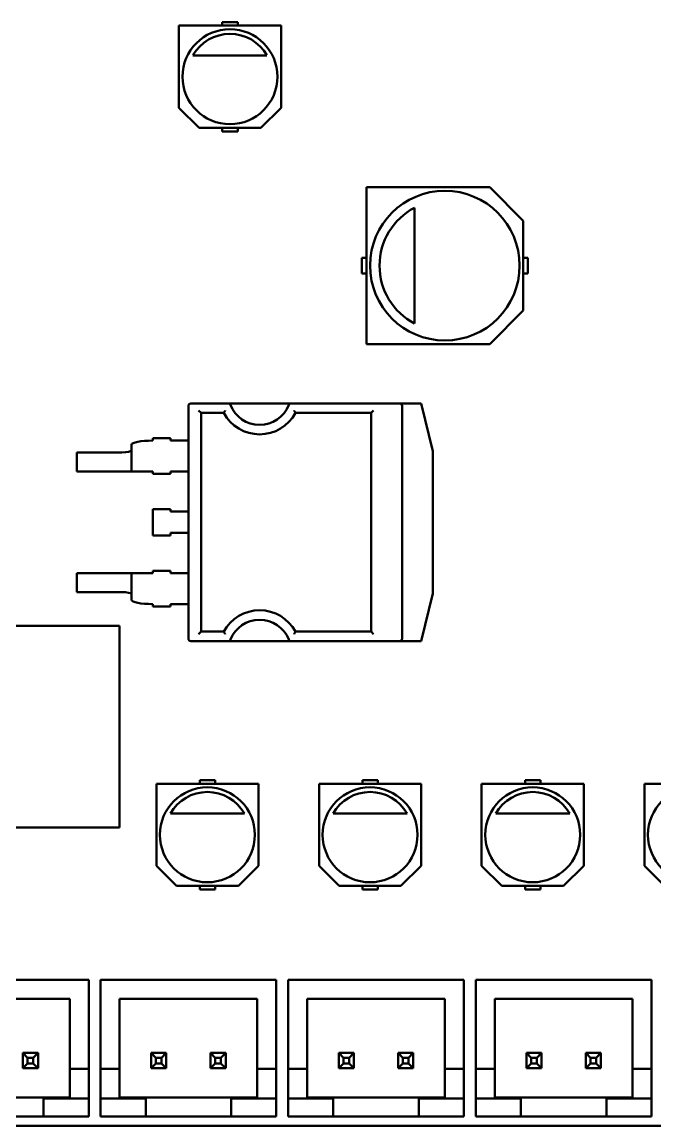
# Model space of a CAD drawing. Header units: inches. Extents: x 2.92 to 8.77, y 2.26 to 6.
# Drawn here: x 6.16 to 7.209, y 2.264 to 4.093 of the extents above; entities that cross this region are included whole.
import ezdxf

# ---------------------------------------------------------------- set-up
doc = ezdxf.new("R2010")
doc.units = ezdxf.units.IN
doc.header["$MEASUREMENT"] = 0
doc.layers.add('Visible (ANSI)', color=7, linetype='Continuous', lineweight=50)

msp = doc.modelspace()

# ---------------------------------------------------------------- linework, layer by layer
at = {"layer": 'Visible (ANSI)'}
for p, q in [((6.4203, 4.0866), (6.5896, 4.0866)), ((6.4203, 3.9507), (6.4203, 4.0866)), ((6.4921, 4.0925), (6.5177, 4.0925)), ((6.4921, 4.0866), (6.4921, 4.0925)), ((6.5177, 4.0866), (6.5177, 4.0925)), ((6.5896, 4.0866), (6.5896, 3.9507)), ((6.4435, 4.0374), (6.5663, 4.0374)), ((6.4537, 3.9173), (6.4203, 3.9507)), ((6.5896, 3.9507), (6.5562, 3.9173)), ((6.5562, 3.9173), (6.4537, 3.9173)), ((6.4921, 3.9173), (6.4921, 3.9114)), ((6.5177, 3.9173), (6.5177, 3.9114)), ((6.5177, 3.9114), (6.4921, 3.9114)), ((6.7313, 3.8189), (6.9355, 3.8189)), ((6.7313, 3.5591), (6.7313, 3.8189)), ((6.9355, 3.8189), (6.9911, 3.7632)), ((6.811, 3.593), (6.811, 3.7849)), ((6.9911, 3.7632), (6.9911, 3.6147)), ((6.7313, 3.7018), (6.7234, 3.7018)), ((6.7234, 3.6762), (6.7234, 3.7018)), ((6.9911, 3.7018), (6.999, 3.7018)), ((6.999, 3.7018), (6.999, 3.6762)), ((6.7313, 3.6762), (6.7234, 3.6762)), ((6.9911, 3.6762), (6.999, 3.6762)), ((6.9911, 3.6147), (6.9355, 3.5591)), ((6.9355, 3.5591), (6.7313, 3.5591)), ((6.436, 3.4567), (6.436, 3.3992)), ((6.4448, 3.4606), (6.44, 3.4606)), ((6.5022, 3.4606), (6.4448, 3.4606)), ((6.6061, 3.4606), (6.5022, 3.4606)), ((6.7533, 3.4606), (6.6061, 3.4606)), ((6.7779, 3.4606), (6.7533, 3.4606)), ((6.7864, 3.4606), (6.7779, 3.4606)), ((6.8219, 3.4606), (6.7864, 3.4606)), ((6.7904, 3.4567), (6.7904, 3.0709)), ((6.8415, 3.3819), (6.8219, 3.4606)), ((6.4569, 3.4449), (6.453, 3.4488)), ((6.4569, 3.4449), (6.4947, 3.4449)), ((6.4569, 3.0827), (6.4569, 3.4449)), ((6.6136, 3.4449), (6.7392, 3.4449)), ((6.7431, 3.4488), (6.7392, 3.4449)), ((6.7392, 3.4449), (6.7392, 3.0827)), ((6.377, 3.4031), (6.4065, 3.4031)), ((6.377, 3.3992), (6.377, 3.4031)), ((6.4065, 3.3992), (6.4065, 3.4031)), ((6.3415, 3.3921), (6.3415, 3.348)), ((6.436, 3.3992), (6.4065, 3.3992)), ((6.436, 3.3992), (6.436, 3.3992)), ((6.436, 3.3992), (6.436, 3.348)), ((6.251, 3.3795), (6.3258, 3.3795)), ((6.251, 3.348), (6.251, 3.3795)), ((6.8415, 3.1457), (6.8415, 3.3819)), ((6.251, 3.348), (6.3258, 3.348)), ((6.3258, 3.348), (6.3415, 3.348)), ((6.377, 3.348), (6.3415, 3.348)), ((6.377, 3.3441), (6.377, 3.348)), ((6.4065, 3.348), (6.436, 3.348)), ((6.4065, 3.348), (6.4065, 3.3441)), ((6.436, 3.348), (6.436, 3.2815)), ((6.4065, 3.3441), (6.377, 3.3441)), ((6.377, 3.2854), (6.4065, 3.2854)), ((6.377, 3.2421), (6.377, 3.2854)), ((6.4065, 3.2815), (6.4065, 3.2854)), ((6.436, 3.2815), (6.4065, 3.2815)), ((6.436, 3.2815), (6.436, 3.2461)), ((6.4065, 3.2421), (6.377, 3.2421)), ((6.4065, 3.2461), (6.436, 3.2461)), ((6.4065, 3.2461), (6.4065, 3.2421)), ((6.436, 3.2461), (6.436, 3.1795)), ((6.377, 3.1835), (6.4065, 3.1835)), ((6.377, 3.1795), (6.377, 3.1835)), ((6.4065, 3.1795), (6.4065, 3.1835)), ((6.3258, 3.1795), (6.251, 3.1795)), ((6.251, 3.1795), (6.251, 3.148)), ((6.3415, 3.1795), (6.3258, 3.1795)), ((6.3415, 3.1795), (6.377, 3.1795)), ((6.3415, 3.1795), (6.3415, 3.1354)), ((6.436, 3.1795), (6.4065, 3.1795)), ((6.436, 3.1795), (6.436, 3.1283)), ((6.3258, 3.148), (6.251, 3.148)), ((6.8219, 3.0669), (6.8415, 3.1457)), ((6.377, 3.1244), (6.377, 3.1283)), ((6.4065, 3.1283), (6.436, 3.1283)), ((6.4065, 3.1283), (6.4065, 3.1244)), ((6.436, 3.1283), (6.436, 3.1283)), ((6.436, 3.1283), (6.436, 3.0709)), ((6.4065, 3.1244), (6.377, 3.1244)), ((6.3219, 3.0924), (4.1565, 3.0924)), ((6.3219, 3.0924), (6.3219, 3.0887)), ((6.3219, 3.0924), (6.3219, 3.0924)), ((6.3219, 3.052), (6.3219, 3.0887)), ((6.4569, 3.0827), (6.453, 3.0787)), ((6.4947, 3.0827), (6.4569, 3.0827)), ((6.7392, 3.0827), (6.6136, 3.0827)), ((6.7392, 3.0827), (6.7431, 3.0787)), ((6.44, 3.0669), (6.4448, 3.0669)), ((6.4448, 3.0669), (6.5022, 3.0669)), ((6.5022, 3.0669), (6.6061, 3.0669)), ((6.6061, 3.0669), (6.7533, 3.0669)), ((6.7533, 3.0669), (6.7779, 3.0669)), ((6.7779, 3.0669), (6.7864, 3.0669)), ((6.7864, 3.0669), (6.8219, 3.0669)), ((6.3219, 3.052), (6.3219, 3.0492)), ((6.3219, 3.0492), (6.3219, 3.0394)), ((6.3219, 3.0394), (6.3219, 3.0059)), ((6.3219, 3.0059), (6.3219, 2.9961)), ((6.3219, 2.9961), (6.3219, 2.9933)), ((6.3219, 2.9933), (6.3219, 2.9565)), ((6.3219, 2.9565), (6.3219, 2.9537)), ((6.3219, 2.9537), (6.3219, 2.9439)), ((6.3219, 2.9439), (6.3219, 2.9065)), ((6.3219, 2.9065), (6.3219, 2.8967)), ((6.3219, 2.8967), (6.3219, 2.8939)), ((6.3219, 2.8939), (6.3219, 2.8571)), ((6.3219, 2.8571), (6.3219, 2.8543)), ((6.3219, 2.8543), (6.3219, 2.8445)), ((6.3219, 2.8445), (6.3219, 2.811)), ((6.4547, 2.8366), (6.4803, 2.8366)), ((6.4547, 2.8307), (6.4547, 2.8366)), ((6.4803, 2.8307), (6.4803, 2.8366)), ((6.7244, 2.8366), (6.75, 2.8366)), ((6.7244, 2.8307), (6.7244, 2.8366)), ((6.75, 2.8307), (6.75, 2.8366)), ((6.9941, 2.8366), (7.0197, 2.8366)), ((6.9941, 2.8307), (6.9941, 2.8366)), ((7.0197, 2.8307), (7.0197, 2.8366)), ((6.3829, 2.8307), (6.5522, 2.8307)), ((6.3829, 2.6948), (6.3829, 2.8307)), ((6.5522, 2.8307), (6.5522, 2.6948)), ((6.6526, 2.8307), (6.8219, 2.8307)), ((6.6526, 2.6948), (6.6526, 2.8307)), ((6.8219, 2.8307), (6.8219, 2.6948)), ((6.9222, 2.8307), (7.0915, 2.8307)), ((6.9222, 2.6948), (6.9222, 2.8307)), ((7.0915, 2.8307), (7.0915, 2.6948)), ((7.1919, 2.8307), (7.3612, 2.8307)), ((7.1919, 2.6948), (7.1919, 2.8307)), ((6.3219, 2.811), (6.3219, 2.8012)), ((6.3219, 2.8012), (6.3219, 2.7984)), ((6.3219, 2.7984), (6.3219, 2.7616)), ((6.4061, 2.7815), (6.5289, 2.7815)), ((6.6758, 2.7815), (6.7986, 2.7815)), ((6.9455, 2.7815), (7.0683, 2.7815)), ((6.3219, 2.7616), (6.3219, 2.758)), ((6.3219, 2.758), (4.1565, 2.758)), ((6.3219, 2.758), (6.3219, 2.758)), ((6.4163, 2.6614), (6.3829, 2.6948)), ((6.5522, 2.6948), (6.5188, 2.6614)), ((6.686, 2.6614), (6.6526, 2.6948)), ((6.8219, 2.6948), (6.7884, 2.6614)), ((6.9557, 2.6614), (6.9222, 2.6948)), ((7.0915, 2.6948), (7.0581, 2.6614)), ((7.2253, 2.6614), (7.1919, 2.6948)), ((6.5188, 2.6614), (6.4163, 2.6614)), ((6.4547, 2.6614), (6.4547, 2.6555)), ((6.4803, 2.6555), (6.4547, 2.6555)), ((6.4803, 2.6614), (6.4803, 2.6555)), ((6.7884, 2.6614), (6.686, 2.6614)), ((6.7244, 2.6614), (6.7244, 2.6555)), ((6.75, 2.6555), (6.7244, 2.6555)), ((6.75, 2.6614), (6.75, 2.6555)), ((7.0581, 2.6614), (6.9557, 2.6614)), ((6.9941, 2.6614), (6.9941, 2.6555)), ((7.0197, 2.6555), (6.9941, 2.6555)), ((7.0197, 2.6614), (7.0197, 2.6555)), ((6.2707, 2.5059), (5.9793, 2.5059)), ((6.2707, 2.3583), (6.2707, 2.5059)), ((6.5817, 2.5059), (6.2904, 2.5059)), ((6.2904, 2.5059), (6.2904, 2.3583)), ((6.5817, 2.3583), (6.5817, 2.5059)), ((6.8927, 2.5059), (6.6014, 2.5059)), ((6.6014, 2.5059), (6.6014, 2.3583)), ((6.8927, 2.3583), (6.8927, 2.5059)), ((7.2037, 2.5059), (6.9124, 2.5059)), ((6.9124, 2.5059), (6.9124, 2.3583)), ((7.2037, 2.3583), (7.2037, 2.5059)), ((6.0108, 2.4744), (6.2392, 2.4744)), ((6.2392, 2.4744), (6.2392, 2.3583)), ((6.3219, 2.4744), (6.5502, 2.4744)), ((6.3219, 2.3583), (6.3219, 2.4744)), ((6.5502, 2.4744), (6.5502, 2.3583)), ((6.6329, 2.4744), (6.8612, 2.4744)), ((6.6329, 2.3583), (6.6329, 2.4744)), ((6.8612, 2.4744), (6.8612, 2.3583)), ((6.9439, 2.4744), (7.1722, 2.4744)), ((6.9439, 2.3583), (6.9439, 2.4744)), ((7.1722, 2.4744), (7.1722, 2.3583)), ((6.1616, 2.3846), (6.1868, 2.3846)), ((6.1616, 2.3594), (6.1616, 2.3846)), ((6.1616, 2.3846), (6.1695, 2.3768)), ((6.1868, 2.3846), (6.1789, 2.3768)), ((6.1868, 2.3846), (6.1868, 2.3594)), ((6.3742, 2.3846), (6.3994, 2.3846)), ((6.3742, 2.3846), (6.3821, 2.3768)), ((6.3742, 2.3594), (6.3742, 2.3846)), ((6.3915, 2.3768), (6.3994, 2.3846)), ((6.3994, 2.3846), (6.3994, 2.3594)), ((6.4726, 2.3846), (6.4978, 2.3846)), ((6.4726, 2.3594), (6.4726, 2.3846)), ((6.4726, 2.3846), (6.4805, 2.3768)), ((6.4978, 2.3846), (6.49, 2.3768)), ((6.4978, 2.3846), (6.4978, 2.3594)), ((6.6852, 2.3846), (6.7104, 2.3846)), ((6.6852, 2.3846), (6.6931, 2.3768)), ((6.6852, 2.3594), (6.6852, 2.3846)), ((6.7026, 2.3768), (6.7104, 2.3846)), ((6.7104, 2.3846), (6.7104, 2.3594)), ((6.7837, 2.3846), (6.8089, 2.3846)), ((6.7837, 2.3594), (6.7837, 2.3846)), ((6.7837, 2.3846), (6.7915, 2.3768)), ((6.8089, 2.3846), (6.801, 2.3768)), ((6.8089, 2.3846), (6.8089, 2.3594)), ((6.9963, 2.3846), (7.0215, 2.3846)), ((6.9963, 2.3846), (7.0041, 2.3768)), ((6.9963, 2.3594), (6.9963, 2.3846)), ((7.0136, 2.3768), (7.0215, 2.3846)), ((7.0215, 2.3846), (7.0215, 2.3594)), ((7.0947, 2.3846), (7.1199, 2.3846)), ((7.0947, 2.3594), (7.0947, 2.3846)), ((7.0947, 2.3846), (7.1026, 2.3768)), ((7.1199, 2.3846), (7.112, 2.3768)), ((7.1199, 2.3846), (7.1199, 2.3594)), ((6.1695, 2.3673), (6.1616, 2.3594)), ((6.1868, 2.3594), (6.1616, 2.3594)), ((6.1695, 2.3673), (6.1695, 2.3768)), ((6.1695, 2.3768), (6.1789, 2.3768)), ((6.1789, 2.3673), (6.1695, 2.3673)), ((6.1789, 2.3768), (6.1789, 2.3673)), ((6.1789, 2.3673), (6.1868, 2.3594)), ((6.3742, 2.3594), (6.3821, 2.3673)), ((6.3994, 2.3594), (6.3742, 2.3594)), ((6.3821, 2.3768), (6.3915, 2.3768)), ((6.3821, 2.3673), (6.3821, 2.3768)), ((6.3915, 2.3673), (6.3821, 2.3673)), ((6.3915, 2.3768), (6.3915, 2.3673)), ((6.3915, 2.3673), (6.3994, 2.3594)), ((6.4805, 2.3673), (6.4726, 2.3594)), ((6.4978, 2.3594), (6.4726, 2.3594)), ((6.4805, 2.3673), (6.4805, 2.3768)), ((6.4805, 2.3768), (6.49, 2.3768)), ((6.49, 2.3673), (6.4805, 2.3673)), ((6.49, 2.3768), (6.49, 2.3673)), ((6.49, 2.3673), (6.4978, 2.3594)), ((6.6852, 2.3594), (6.6931, 2.3673)), ((6.7104, 2.3594), (6.6852, 2.3594)), ((6.6931, 2.3768), (6.7026, 2.3768)), ((6.6931, 2.3673), (6.6931, 2.3768)), ((6.7026, 2.3673), (6.6931, 2.3673)), ((6.7026, 2.3768), (6.7026, 2.3673)), ((6.7026, 2.3673), (6.7104, 2.3594)), ((6.7915, 2.3673), (6.7837, 2.3594)), ((6.8089, 2.3594), (6.7837, 2.3594)), ((6.7915, 2.3673), (6.7915, 2.3768)), ((6.7915, 2.3768), (6.801, 2.3768)), ((6.801, 2.3673), (6.7915, 2.3673)), ((6.801, 2.3768), (6.801, 2.3673)), ((6.801, 2.3673), (6.8089, 2.3594)), ((6.9963, 2.3594), (7.0041, 2.3673)), ((7.0215, 2.3594), (6.9963, 2.3594)), ((7.0041, 2.3768), (7.0136, 2.3768)), ((7.0041, 2.3673), (7.0041, 2.3768)), ((7.0136, 2.3673), (7.0041, 2.3673)), ((7.0136, 2.3768), (7.0136, 2.3673)), ((7.0136, 2.3673), (7.0215, 2.3594)), ((7.1026, 2.3673), (7.0947, 2.3594)), ((7.1199, 2.3594), (7.0947, 2.3594)), ((7.1026, 2.3673), (7.1026, 2.3768)), ((7.1026, 2.3768), (7.112, 2.3768)), ((7.112, 2.3673), (7.1026, 2.3673)), ((7.112, 2.3768), (7.112, 2.3673)), ((7.112, 2.3673), (7.1199, 2.3594)), ((6.2392, 2.3583), (6.2707, 2.3583)), ((6.2392, 2.311), (6.2392, 2.3583)), ((6.2707, 2.3583), (6.2707, 2.3091)), ((6.2904, 2.3091), (6.2904, 2.3583)), ((6.2904, 2.3583), (6.3219, 2.3583)), ((6.3219, 2.3583), (6.3219, 2.311)), ((6.5502, 2.3583), (6.5817, 2.3583)), ((6.5502, 2.311), (6.5502, 2.3583)), ((6.5817, 2.3583), (6.5817, 2.3091)), ((6.6014, 2.3091), (6.6014, 2.3583)), ((6.6014, 2.3583), (6.6329, 2.3583)), ((6.6329, 2.3583), (6.6329, 2.311)), ((6.8612, 2.3583), (6.8927, 2.3583)), ((6.8612, 2.311), (6.8612, 2.3583)), ((6.8927, 2.3583), (6.8927, 2.3091)), ((6.9124, 2.3091), (6.9124, 2.3583)), ((6.9124, 2.3583), (6.9439, 2.3583)), ((6.9439, 2.3583), (6.9439, 2.311)), ((7.1722, 2.3583), (7.2037, 2.3583)), ((7.1722, 2.311), (7.1722, 2.3583)), ((7.2037, 2.3583), (7.2037, 2.3091)), ((6.0541, 2.311), (6.1959, 2.311)), ((6.1959, 2.311), (6.1959, 2.3091)), ((6.1959, 2.311), (6.2392, 2.311)), ((6.2707, 2.3091), (6.1959, 2.3091)), ((6.1959, 2.3091), (6.1959, 2.2795)), ((6.2707, 2.2795), (6.2707, 2.3091)), ((6.2904, 2.3091), (6.2904, 2.2795)), ((6.3652, 2.3091), (6.2904, 2.3091)), ((6.3219, 2.311), (6.3652, 2.311)), ((6.3652, 2.311), (6.5069, 2.311)), ((6.3652, 2.3091), (6.3652, 2.311)), ((6.3652, 2.2795), (6.3652, 2.3091)), ((6.5069, 2.311), (6.5069, 2.3091)), ((6.5069, 2.311), (6.5502, 2.311)), ((6.5817, 2.3091), (6.5069, 2.3091)), ((6.5069, 2.3091), (6.5069, 2.2795)), ((6.5817, 2.2795), (6.5817, 2.3091)), ((6.6014, 2.3091), (6.6014, 2.2795)), ((6.6762, 2.3091), (6.6014, 2.3091)), ((6.6329, 2.311), (6.6762, 2.311)), ((6.6762, 2.311), (6.8179, 2.311)), ((6.6762, 2.3091), (6.6762, 2.311)), ((6.6762, 2.2795), (6.6762, 2.3091)), ((6.8179, 2.311), (6.8179, 2.3091)), ((6.8179, 2.311), (6.8612, 2.311)), ((6.8927, 2.3091), (6.8179, 2.3091)), ((6.8179, 2.3091), (6.8179, 2.2795)), ((6.8927, 2.2795), (6.8927, 2.3091)), ((6.9124, 2.3091), (6.9124, 2.2795)), ((6.9872, 2.3091), (6.9124, 2.3091)), ((6.9439, 2.311), (6.9872, 2.311)), ((6.9872, 2.311), (7.1289, 2.311)), ((6.9872, 2.3091), (6.9872, 2.311)), ((6.9872, 2.2795), (6.9872, 2.3091)), ((7.1289, 2.311), (7.1289, 2.3091)), ((7.1289, 2.311), (7.1722, 2.311)), ((7.2037, 2.3091), (7.1289, 2.3091)), ((7.1289, 2.3091), (7.1289, 2.2795)), ((7.2037, 2.2795), (7.2037, 2.3091)), ((6.0541, 2.2795), (6.1959, 2.2795)), ((6.1959, 2.2795), (6.2707, 2.2795)), ((6.2904, 2.2795), (6.3652, 2.2795)), ((6.3652, 2.2795), (6.5069, 2.2795)), ((6.5069, 2.2795), (6.5817, 2.2795)), ((6.6014, 2.2795), (6.6762, 2.2795)), ((6.6762, 2.2795), (6.8179, 2.2795)), ((6.8179, 2.2795), (6.8927, 2.2795)), ((6.9124, 2.2795), (6.9872, 2.2795)), ((6.9872, 2.2795), (7.1289, 2.2795)), ((7.1289, 2.2795), (7.2037, 2.2795)), ((8.7746, 2.2638), (4.7195, 2.2638))]:
    msp.add_line(p, q, dxfattribs=at)
for centre, radius in [((6.5049, 4.002), 0.0787), ((6.8612, 3.689), 0.124), ((6.4675, 2.7461), 0.0787), ((6.7372, 2.7461), 0.0787), ((7.0069, 2.7461), 0.0787), ((7.2766, 2.7461), 0.0787)]:
    msp.add_circle(centre, radius, dxfattribs=at)
for centre, radius, start, end in [((6.5049, 4.002), 0.0709, 30, 150), ((6.8612, 3.689), 0.1083, 117.622, 242.378), ((6.44, 3.4567), 0.00394, 90, 180), ((6.5022, 3.4567), 0.00394, 21.4278, 90), ((6.5541, 3.4771), 0.0519, 201.4278, 338.5722), ((6.6061, 3.4567), 0.00394, 90, 158.5722), ((6.5541, 3.4771), 0.0676, 208.4344, 331.5656), ((6.5541, 3.0505), 0.0676, 28.4344, 151.5656), ((6.5541, 3.0505), 0.0519, 21.4278, 158.5722), ((6.44, 3.0709), 0.00394, 180, 270), ((6.5022, 3.0709), 0.00394, 270, 338.5722), ((6.6061, 3.0709), 0.00394, 201.4278, 270), ((6.4675, 2.7461), 0.0709, 30, 150), ((6.7372, 2.7461), 0.0709, 30, 150), ((7.0069, 2.7461), 0.0709, 30, 150)]:
    msp.add_arc(centre, radius, start, end, dxfattribs=at)
for centre, major_axis, ratio, start_param, end_param in [((6.7864, 3.4567), (-0.00395, 0), 0.996195, 3.141593, 4.712389), ((6.377, 3.3921), (-0.0354, 0), 0.2, 4.712389, 6.283185), ((6.3258, 3.3827), (0.0157, 0), 0.2, 4.712389, 6.283185), ((6.3258, 3.1449), (-0.0157, 0), 0.2, 3.141593, 4.712389), ((6.377, 3.1354), (0.0354, 0), 0.2, 3.141593, 4.712389), ((6.7864, 3.0709), (-0.00395, 0), 0.996195, 1.570796, 3.141593)]:
    msp.add_ellipse(centre, major_axis=major_axis, ratio=ratio, start_param=start_param, end_param=end_param, dxfattribs=at)
for points, knots in [([(6.497, 3.4488), (6.497, 3.4488), (6.497, 3.4488), (6.4968, 3.4484), (6.4966, 3.4481), (6.4962, 3.4475), (6.496, 3.4472), (6.4956, 3.4465), (6.4954, 3.4461), (6.495, 3.4455), (6.4949, 3.4453), (6.4947, 3.445), (6.4947, 3.4449), (6.4947, 3.4449)], [-0.03414429, -0.03414429, -0.03414429, -0.03414429, -0.0339779, -0.0339779, -0.03107922, -0.03107922, -0.02823484, -0.02823484, -0.02403145, -0.02403145, -0.02038975, -0.02038975, -0.01698895, -0.01698895, -0.01698895, -0.01698895]), ([(6.6112, 3.4488), (6.6112, 3.4488), (6.6112, 3.4488), (6.6115, 3.4484), (6.6117, 3.4481), (6.612, 3.4475), (6.6122, 3.4472), (6.6127, 3.4465), (6.6129, 3.4461), (6.6133, 3.4455), (6.6134, 3.4453), (6.6136, 3.445), (6.6136, 3.4449), (6.6136, 3.4449)], [-0.00016639, -0.00016639, -0.00016639, -0.00016639, 0, 0, 0.00289869, 0.00289869, 0.00574306, 0.00574306, 0.00994645, 0.00994645, 0.01358816, 0.01358816, 0.01698895, 0.01698895, 0.01698895, 0.01698895]), ([(6.497, 3.0787), (6.497, 3.0788), (6.497, 3.0788), (6.4968, 3.0791), (6.4966, 3.0794), (6.4962, 3.0801), (6.496, 3.0804), (6.4956, 3.0811), (6.4954, 3.0815), (6.495, 3.0821), (6.4949, 3.0823), (6.4947, 3.0826), (6.4947, 3.0827), (6.4947, 3.0827)], [-0.00016639, -0.00016639, -0.00016639, -0.00016639, 0, 0, 0.00289869, 0.00289869, 0.00574306, 0.00574306, 0.00994645, 0.00994645, 0.01358816, 0.01358816, 0.01698895, 0.01698895, 0.01698895, 0.01698895]), ([(6.6112, 3.0787), (6.6112, 3.0788), (6.6112, 3.0788), (6.6115, 3.0791), (6.6117, 3.0794), (6.612, 3.0801), (6.6122, 3.0804), (6.6127, 3.0811), (6.6129, 3.0815), (6.6133, 3.0821), (6.6134, 3.0823), (6.6136, 3.0826), (6.6136, 3.0827), (6.6136, 3.0827)], [-0.03414429, -0.03414429, -0.03414429, -0.03414429, -0.0339779, -0.0339779, -0.03107922, -0.03107922, -0.02823484, -0.02823484, -0.02403145, -0.02403145, -0.02038975, -0.02038975, -0.01698895, -0.01698895, -0.01698895, -0.01698895])]:
    msp.add_open_spline(points, degree=3, knots=knots, dxfattribs=at)

doc.saveas('drawing.dxf')
